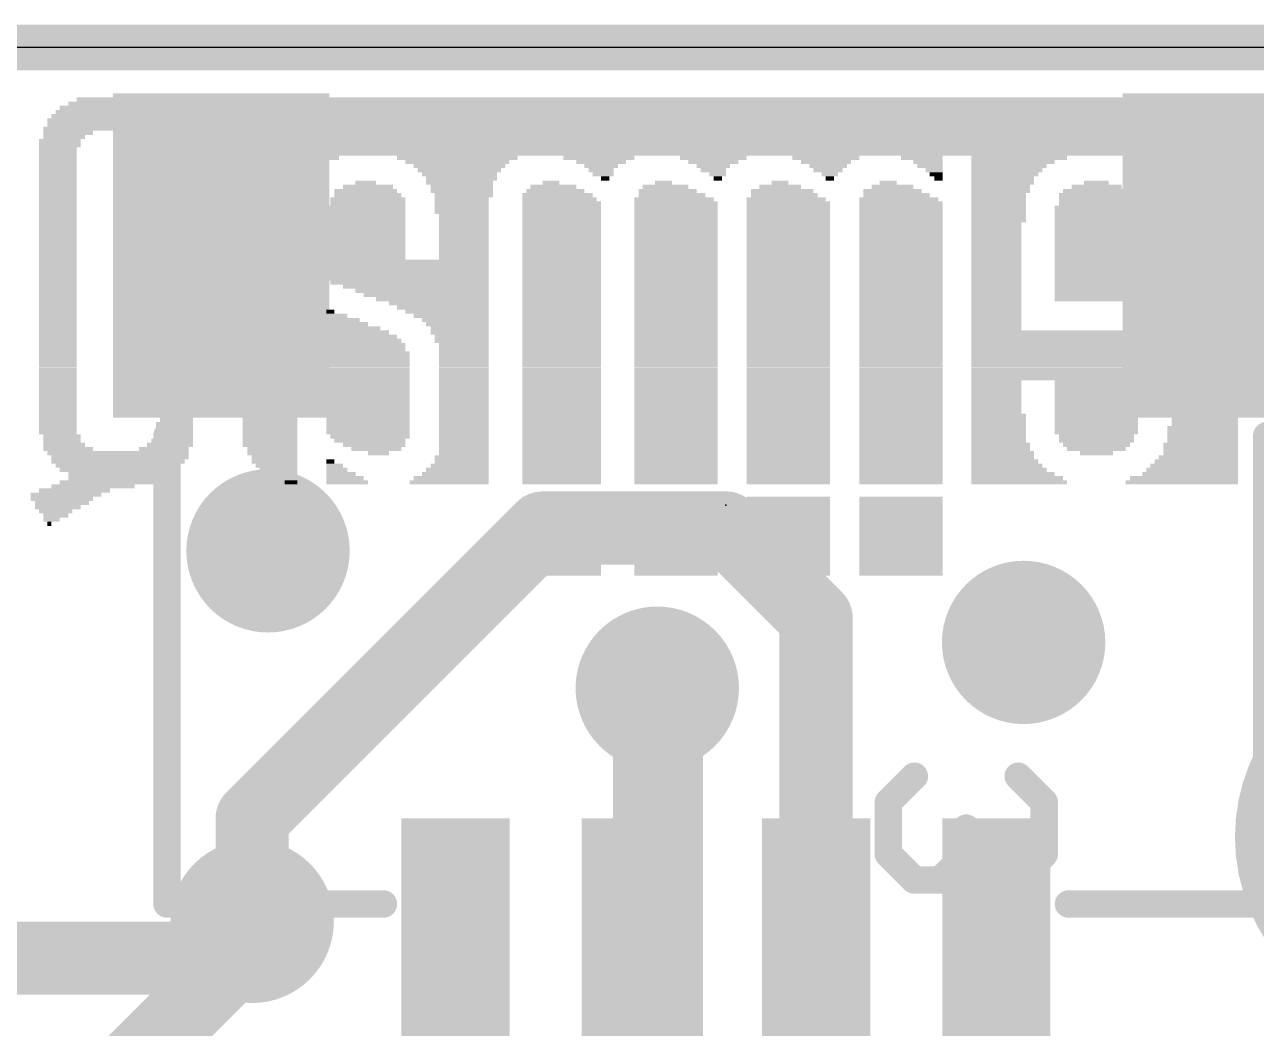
# Model space of a CAD drawing. Extents: x -0.1 to 17.9, y -0.1 to 25.5.
# Drawn here: x 5 to 11.83, y 19.96 to 25.53 of the extents above; entities that cross this region are included whole.
import ezdxf

# ---------------------------------------------------------------- set-up
doc = ezdxf.new("R2010")
doc.units = 0
for name, color, linetype in [('1', 12, 'CONTINUOUS'), ('16', 5, 'CONTINUOUS'), ('18', 110, 'CONTINUOUS'), ('20', 53, 'CONTINUOUS'), ('21', 40, 'CONTINUOUS'), ('22', 6, 'CONTINUOUS'), ('23', 40, 'CONTINUOUS')]:
    doc.layers.add(name, color=color, linetype=linetype)

# ---------------------------------------------------------------- blocks, each defined once
blk = doc.blocks.new('RECT')
blk.add_solid([(-0.5, -0.5), (0.5, -0.5), (-0.5, 0.5), (0.5, 0.5)])
blk = doc.blocks.new('ROUNDV')
at = {"const_width": 0.5}
blk.add_lwpolyline([(0, -0.25, 1), (0, 0.25, 1), (0, -0.25)], format="xyb", dxfattribs=at)

msp = doc.modelspace()

# ---------------------------------------------------------------- linework, layer by layer
at = {"layer": '1'}
for points, const_width in [([(0, 25.4), (17.78, 25.4)], 0.254), ([(7.874, 22.733), (6.262, 21.121)], 0.4064), ([(8.89, 22.733), (7.874, 22.733)], 0.4064), ([(9.39, 22.233), (8.89, 22.733)], 0.4064), ([(9.39, 20.346), (9.39, 22.233)], 0.4064), ([(8.39, 21.725), (8.509, 21.844)], 0.254), ([(8.39, 20.346), (8.39, 21.725)], 0.254), ([(6.262, 20.5495), (6.262, 21.121)], 0.4064), ([(6.262, 20.5495), (6.262, 20.4225)], 0.4064), ([(6.262, 20.4225), (5.5, 19.6605)], 0.4064), ([(7.39, 20.346), (7.39, 18.509)], 0.254)]:
    msp.add_lwpolyline(points, dxfattribs=dict(at, const_width=const_width))
for points, const_width in [([(7.874, 22.8346, 1), (7.874, 22.6314)], 0.2032), ([(7.9458, 22.6612, 1), (7.8022, 22.8048)], 0.2032), ([(8.9618, 22.8048, 1), (8.8182, 22.6612)], 0.2032), ([(8.89, 22.6314, 1), (8.89, 22.8346)], 0.2032), ([(9.4916, 22.233, 1), (9.2884, 22.233)], 0.2032), ([(9.3182, 22.1612, 1), (9.4618, 22.3048)], 0.2032), ([(8.5539, 21.7991, 1), (8.4641, 21.8889)], 0.127), ([(8.4535, 21.725, 1), (8.3265, 21.725)], 0.127), ([(8.3451, 21.7699, 1), (8.4349, 21.6801)], 0.127), ([(6.3636, 21.121, 1), (6.1604, 21.121)], 0.2032), ([(6.1902, 21.1928, 1), (6.3338, 21.0492)], 0.2032), ([(6.3636, 20.5495, 1), (6.1604, 20.5495)], 0.2032), ([(6.1604, 20.5495, 1), (6.3636, 20.5495)], 0.2032), ([(6.3338, 20.3507, 1), (6.1902, 20.4943)], 0.2032), ([(6.1604, 20.4225, 1), (6.3636, 20.4225)], 0.2032), ([(7.4535, 20.346, 1), (7.3265, 20.346)], 0.127), ([(9.2884, 20.346, 1), (9.4916, 20.346)], 0.2032), ([(8.3265, 20.346, 1), (8.4535, 20.346)], 0.127)]:
    msp.add_lwpolyline(points, format="xyb", dxfattribs=dict(at, const_width=const_width))
at = {"layer": '16'}
for points, const_width in [([(0, 25.4), (17.78, 25.4)], 0.254), ([(8.509, 21.844), (8.636, 21.717)], 0.254), ([(8.636, 21.717), (8.636, 17.0625)], 0.254), ([(6.262, 20.5495), (6.0579, 20.3454)], 0.4064), ([(2.0034, 20.3454), (6.0579, 20.3454)], 0.4064)]:
    msp.add_lwpolyline(points, dxfattribs=dict(at, const_width=const_width))
for points, const_width in [([(8.5539, 21.8889, 1), (8.4641, 21.7991)], 0.127), ([(8.6995, 21.717, 1), (8.5725, 21.717)], 0.127), ([(8.5911, 21.6721, 1), (8.6809, 21.7619)], 0.127), ([(6.3338, 20.4777, 1), (6.1902, 20.6213)], 0.2032), ([(5.9861, 20.4172, 1), (6.1297, 20.2736)], 0.2032), ([(6.0579, 20.2438, 1), (6.0579, 20.447)], 0.2032)]:
    msp.add_lwpolyline(points, format="xyb", dxfattribs=dict(at, const_width=const_width))
at = {"layer": '20'}
msp.add_line((15.24, 25.4), (2.54, 25.4), dxfattribs=at)
at = {"layer": '21', "const_width": 0.1524}
for points in [[(10.99, 24.946), (6.79, 24.946)], [(5.79, 20.646), (5.79, 23.246)], [(11.89, 23.246), (11.89, 20.646)], [(6.99, 20.646), (5.79, 20.646)], [(11.89, 20.646), (10.79, 20.646)]]:
    msp.add_lwpolyline(points, dxfattribs=at)
at = {"layer": '21', "const_width": 0.0762}
for points in [[(6.79, 24.9841, 1), (6.79, 24.9079)], [(10.99, 24.9079, 1), (10.99, 24.9841)], [(5.8281, 23.246, 1), (5.7519, 23.246)], [(11.9281, 23.246, 1), (11.8519, 23.246)], [(5.79, 20.6841, 1), (5.79, 20.6079)], [(6.99, 20.6079, 1), (6.99, 20.6841)], [(10.79, 20.6841, 1), (10.79, 20.6079)], [(5.7519, 20.646, 1), (5.8281, 20.646)], [(11.8519, 20.646, 1), (11.9281, 20.646)]]:
    msp.add_lwpolyline(points, format="xyb", dxfattribs=at)
at = {"layer": '22'}
for points, const_width in [([(12.7635, 20.1205, 1), (12.7635, 21.9165, 1), (12.7635, 20.1205)], 0.3048), ([(9.962, 21.3284, 1), (9.9081, 21.3823)], 0.0762), ([(10.5382, 21.3823, 1), (10.4843, 21.3284)], 0.0762), ([(9.764, 21.2382, 1), (9.8179, 21.1843)], 0.0762), ([(9.8291, 21.2113, 1), (9.7529, 21.2113)], 0.0762), ([(10.6934, 21.2113, 1), (10.6172, 21.2113)], 0.0762), ([(10.6284, 21.1843, 1), (10.6822, 21.2382)], 0.0762), ([(10.2612, 21.0672, 1), (10.185, 21.0672)], 0.0762), ([(9.8179, 20.9501, 1), (9.764, 20.8962)], 0.0762), ([(10.2501, 20.9501, 1), (10.1962, 20.8962)], 0.0762), ([(10.2501, 20.8962, 1), (10.1962, 20.9501)], 0.0762), ([(10.6822, 20.8962, 1), (10.6284, 20.9501)], 0.0762), ([(9.7529, 20.9231, 1), (9.8291, 20.9231)], 0.0762), ([(10.185, 20.9231, 1), (10.2612, 20.9231)], 0.0762), ([(10.6172, 20.9231, 1), (10.6934, 20.9231)], 0.0762), ([(9.935, 20.8172, 1), (9.935, 20.741)], 0.0762), ([(9.9081, 20.7521, 1), (9.962, 20.806)], 0.0762), ([(10.0521, 20.806, 1), (10.106, 20.7521)], 0.0762), ([(10.0791, 20.741, 1), (10.0791, 20.8172)], 0.0762), ([(10.3672, 20.8172, 1), (10.3672, 20.741)], 0.0762), ([(10.3402, 20.7521, 1), (10.3941, 20.806)], 0.0762), ([(10.4843, 20.806, 1), (10.5382, 20.7521)], 0.0762), ([(10.5112, 20.741, 1), (10.5112, 20.8172)], 0.0762), ([(10.2612, 20.4198, 1), (10.185, 20.4198)], 0.0762)]:
    msp.add_lwpolyline(points, format="xyb", dxfattribs=dict(at, const_width=const_width))
at = {"layer": '22', "const_width": 0.1524}
for points in [[(9.935, 21.3553), (9.791, 21.2113)], [(10.6553, 21.2113), (10.5112, 21.3553)], [(9.791, 21.2113), (9.791, 20.9231)], [(10.6553, 20.9231), (10.6553, 21.2113)], [(10.2231, 20.9231), (10.2231, 21.0672)], [(9.791, 20.9231), (9.935, 20.7791)], [(10.0791, 20.7791), (10.2231, 20.9231)], [(10.2231, 20.9231), (10.3672, 20.7791)], [(10.5112, 20.7791), (10.6553, 20.9231)], [(9.935, 20.7791), (10.0791, 20.7791)], [(10.3672, 20.7791), (10.5112, 20.7791)], [(10.2231, 20.4198), (10.2231, 19.8436)]]:
    msp.add_lwpolyline(points, dxfattribs=at)
at = {"layer": '23'}
msp.add_point((8.89, 22.86), dxfattribs=at)

# ---------------------------------------------------------------- block references
at = {"layer": '1', "rotation": 270}
for p, xscale, yscale in [((6.09, 24.246), 1.8, 1.2), ((11.69, 24.246), 1.8, 1.2), ((7.39, 20.346), 1.55, 0.6), ((8.39, 20.346), 1.55, 0.6), ((9.39, 20.346), 1.55, 0.6), ((10.39, 20.346), 1.55, 0.6)]:
    msp.add_blockref('RECT', p, dxfattribs=dict(at, xscale=xscale, yscale=yscale))
at = {"layer": '18', "xscale": 0.9064, "yscale": 0.9064}
for p in [(6.35, 22.606), (6.35, 22.606), (10.541, 22.098), (10.541, 22.098), (8.509, 21.844), (8.509, 21.844), (6.262, 20.5495), (6.262, 20.5495)]:
    msp.add_blockref('ROUNDV', p, dxfattribs=at)
at = {"layer": '22', "rotation": 180}
for p, xscale, yscale in [((5.5067, 25.0651), 0.6248, 0.0231), ((5.5194, 25.0882), 0.5537, 0.0231), ((5.508, 25.1113), 0.4394, 0.0231), ((9.0284, 25.0651), 5.4026, 0.0231), ((9.0513, 25.0882), 5.3569, 0.0231), ((9.0856, 25.1113), 5.2883, 0.0231), ((5.5067, 24.996), 0.762, 0.0231), ((5.5067, 25.019), 0.7163, 0.0229), ((5.5067, 25.042), 0.6706, 0.0231), ((8.9941, 24.996), 5.4712, 0.0231), ((9.0056, 25.019), 5.4483, 0.0229), ((9.017, 25.042), 5.4254, 0.0231), ((5.5067, 24.9498), 0.8077, 0.0231), ((5.2413, 24.9267), 0.2769, 0.0231), ((5.5067, 24.9729), 0.762, 0.0231), ((5.7721, 24.9267), 0.2769, 0.0231), ((8.9827, 24.9498), 5.494, 0.0231), ((8.9827, 24.9267), 5.494, 0.0231), ((8.9941, 24.9729), 5.4712, 0.0231), ((5.1956, 24.8804), 0.2311, 0.0231), ((5.1956, 24.8573), 0.2311, 0.0231), ((5.2184, 24.9036), 0.2311, 0.0231), ((5.8064, 24.9036), 0.254, 0.0231), ((5.8179, 24.8804), 0.2311, 0.0231), ((5.8306, 24.8573), 0.2057, 0.0231), ((8.97, 24.9036), 5.5194, 0.0231), ((8.97, 24.8804), 5.5194, 0.0231), ((8.97, 24.8573), 5.5194, 0.0231), ((5.1841, 24.8342), 0.2083, 0.0231), ((5.1841, 24.8111), 0.2083, 0.0231), ((5.8306, 24.8342), 0.2057, 0.0231), ((5.8306, 24.8111), 0.2057, 0.0231), ((8.97, 24.8342), 5.5194, 0.0231), ((8.97, 24.8111), 5.5194, 0.0231), ((5.1841, 24.788), 0.2083, 0.0231), ((5.1841, 24.765), 0.2083, 0.0229), ((5.1841, 24.742), 0.2083, 0.0231), ((5.8306, 24.788), 0.2057, 0.0231), ((5.8306, 24.765), 0.2057, 0.0229), ((5.842, 24.742), 0.1829, 0.0231), ((6.4414, 24.765), 0.4623, 0.0229), ((6.477, 24.788), 0.5334, 0.0231), ((6.43, 24.742), 0.4394, 0.0231), ((7.4003, 24.788), 0.668, 0.0231), ((7.4003, 24.765), 0.5766, 0.0229), ((7.4117, 24.742), 0.508, 0.0231), ((8.1852, 24.788), 0.3937, 0.0231), ((8.1979, 24.765), 0.2769, 0.0229), ((8.1979, 24.742), 0.1854, 0.0231), ((8.8201, 24.788), 0.3683, 0.0231), ((8.8201, 24.765), 0.2769, 0.0229), ((8.8201, 24.742), 0.1854, 0.0231), ((9.4437, 24.788), 0.3708, 0.0231), ((9.445, 24.765), 0.2769, 0.0229), ((9.4564, 24.742), 0.2083, 0.0231), ((9.9759, 24.788), 0.2311, 0.0231), ((10.0101, 24.765), 0.1626, 0.0229), ((10.0216, 24.742), 0.1397, 0.0231), ((10.4597, 24.742), 0.4166, 0.0231), ((10.5169, 24.788), 0.5309, 0.0231), ((10.4826, 24.765), 0.4623, 0.0229), ((11.3259, 24.788), 0.3912, 0.0231), ((11.3487, 24.765), 0.3454, 0.0229), ((11.3716, 24.742), 0.2997, 0.0231), ((5.1841, 24.7189), 0.2083, 0.0231), ((5.1841, 24.6958), 0.2083, 0.0231), ((5.1841, 24.6727), 0.2083, 0.0231), ((5.842, 24.7189), 0.1829, 0.0231), ((5.842, 24.6958), 0.1829, 0.0231), ((5.842, 24.6727), 0.1829, 0.0231), ((6.4072, 24.7189), 0.3937, 0.0231), ((6.3957, 24.6958), 0.3708, 0.0231), ((6.3957, 24.6727), 0.3708, 0.0231), ((7.4117, 24.7189), 0.4623, 0.0231), ((7.4117, 24.6958), 0.4166, 0.0231), ((7.4232, 24.6727), 0.3937, 0.0231), ((8.1979, 24.7189), 0.1397, 0.0231), ((8.2093, 24.6958), 0.1168, 0.0231), ((8.2194, 24.6727), 0.0457, 0.0231), ((8.8201, 24.7189), 0.1397, 0.0231), ((8.8443, 24.6958), 0.0914, 0.0231), ((8.8443, 24.6727), 0.0457, 0.0231), ((9.4564, 24.7189), 0.1626, 0.0231), ((9.4666, 24.6958), 0.0914, 0.0231), ((9.4666, 24.6727), 0.0457, 0.0231), ((10.0444, 24.7189), 0.094, 0.0231), ((10.0559, 24.6958), 0.0711, 0.0231), ((10.0686, 24.6727), 0.0457, 0.0231), ((10.4254, 24.6727), 0.348, 0.0231), ((10.4483, 24.7189), 0.3937, 0.0231), ((10.4369, 24.6958), 0.3708, 0.0231), ((11.383, 24.7189), 0.2769, 0.0231), ((11.3944, 24.6958), 0.254, 0.0231), ((11.4059, 24.6727), 0.2311, 0.0231), ((5.1841, 24.6496), 0.2083, 0.0231), ((5.1841, 24.6264), 0.2083, 0.0231), ((5.1841, 24.6033), 0.2083, 0.0231), ((5.842, 24.6496), 0.1829, 0.0231), ((5.842, 24.6264), 0.1829, 0.0231), ((5.842, 24.6033), 0.1829, 0.0231), ((6.3843, 24.6496), 0.348, 0.0231), ((6.3843, 24.6264), 0.348, 0.0231), ((6.3729, 24.6033), 0.3251, 0.0231), ((6.8923, 24.6033), 0.348, 0.0231), ((6.905, 24.6264), 0.2769, 0.0231), ((6.8923, 24.6496), 0.1143, 0.0231), ((7.4117, 24.6496), 0.3708, 0.0231), ((7.4244, 24.6264), 0.3454, 0.0231), ((7.4244, 24.6033), 0.3454, 0.0231), ((7.9439, 24.6033), 0.3226, 0.0231), ((7.9324, 24.6264), 0.254, 0.0231), ((7.9197, 24.6496), 0.0914, 0.0231), ((8.5662, 24.6033), 0.3226, 0.0231), ((8.5547, 24.6264), 0.254, 0.0231), ((8.5433, 24.6496), 0.094, 0.0231), ((9.2024, 24.6033), 0.3454, 0.0231), ((9.191, 24.6264), 0.2311, 0.0231), ((9.1897, 24.6496), 0.0914, 0.0231), ((9.8133, 24.6033), 0.3226, 0.0231), ((9.8133, 24.6264), 0.2311, 0.0231), ((9.7904, 24.6496), 0.094, 0.0231), ((10.4254, 24.6496), 0.348, 0.0231), ((10.414, 24.6264), 0.3251, 0.0231), ((10.414, 24.6033), 0.3251, 0.0231), ((10.9449, 24.6033), 0.3708, 0.0231), ((10.9461, 24.6264), 0.2769, 0.0231), ((10.9449, 24.6496), 0.1372, 0.0231), ((11.4059, 24.6496), 0.2311, 0.0231), ((11.5227, 24.6264), 0.414, 0.0231), ((11.5227, 24.6033), 0.414, 0.0231), ((5.1841, 24.5802), 0.2083, 0.0231), ((5.1841, 24.5571), 0.2083, 0.0231), ((5.1841, 24.534), 0.2083, 0.0231), ((5.842, 24.5802), 0.1829, 0.0231), ((5.842, 24.5571), 0.1829, 0.0231), ((5.842, 24.534), 0.1829, 0.0231), ((6.3614, 24.534), 0.3023, 0.0231), ((6.3729, 24.5802), 0.3251, 0.0231), ((6.3729, 24.5571), 0.3251, 0.0231), ((6.9037, 24.5571), 0.4166, 0.0231), ((6.9037, 24.534), 0.4166, 0.0231), ((6.9037, 24.5802), 0.3708, 0.0231), ((7.4359, 24.5802), 0.3226, 0.0231), ((7.4244, 24.5571), 0.2997, 0.0231), ((7.4244, 24.534), 0.2997, 0.0231), ((7.9553, 24.5802), 0.3912, 0.0231), ((7.9667, 24.5571), 0.414, 0.0231), ((7.9781, 24.534), 0.4369, 0.0231), ((8.6131, 24.534), 0.4623, 0.0231), ((8.6017, 24.5571), 0.4394, 0.0231), ((8.5903, 24.5802), 0.3708, 0.0231), ((9.224, 24.5571), 0.4394, 0.0231), ((9.2354, 24.534), 0.4623, 0.0231), ((9.2139, 24.5802), 0.3683, 0.0231), ((9.8489, 24.5571), 0.4394, 0.0231), ((9.8603, 24.534), 0.4623, 0.0231), ((9.8361, 24.5802), 0.3683, 0.0231), ((10.4026, 24.5802), 0.3023, 0.0231), ((10.4026, 24.5571), 0.3023, 0.0231), ((10.4026, 24.534), 0.3023, 0.0231), ((10.9449, 24.5802), 0.4166, 0.0231), ((10.9449, 24.5571), 0.4166, 0.0231), ((10.9563, 24.534), 0.4394, 0.0231), ((11.5341, 24.5802), 0.3912, 0.0231), ((11.5341, 24.5571), 0.3912, 0.0231), ((11.5341, 24.534), 0.3912, 0.0231), ((5.1841, 24.511), 0.2083, 0.0229), ((5.1841, 24.488), 0.2083, 0.0231), ((5.1841, 24.4649), 0.2083, 0.0231), ((5.842, 24.511), 0.1829, 0.0229), ((5.842, 24.488), 0.1829, 0.0231), ((5.842, 24.4649), 0.1829, 0.0231), ((6.3614, 24.511), 0.3023, 0.0229), ((6.3614, 24.488), 0.3023, 0.0231), ((6.3614, 24.4649), 0.3023, 0.0231), ((6.8923, 24.511), 0.4394, 0.0229), ((6.8923, 24.488), 0.4394, 0.0231), ((6.8923, 24.4649), 0.4394, 0.0231), ((7.4244, 24.511), 0.2997, 0.0229), ((7.4244, 24.488), 0.2997, 0.0231), ((7.4359, 24.4649), 0.2769, 0.0231), ((7.9781, 24.511), 0.4369, 0.0229), ((7.9781, 24.488), 0.4369, 0.0231), ((7.9781, 24.4649), 0.4369, 0.0231), ((8.6131, 24.511), 0.4623, 0.0229), ((8.6131, 24.488), 0.4623, 0.0231), ((8.6131, 24.4649), 0.4623, 0.0231), ((9.2354, 24.511), 0.4623, 0.0229), ((9.2354, 24.488), 0.4623, 0.0231), ((9.2354, 24.4649), 0.4623, 0.0231), ((9.8603, 24.511), 0.4623, 0.0229), ((9.8603, 24.488), 0.4623, 0.0231), ((9.8603, 24.4649), 0.4623, 0.0231), ((10.4026, 24.511), 0.3023, 0.0229), ((10.4026, 24.488), 0.3023, 0.0231), ((10.4026, 24.4649), 0.3023, 0.0231), ((10.9449, 24.511), 0.4623, 0.0229), ((10.9449, 24.488), 0.4623, 0.0231), ((10.9449, 24.4649), 0.4623, 0.0231), ((11.5341, 24.511), 0.3912, 0.0229), ((11.5456, 24.488), 0.3683, 0.0231), ((11.5456, 24.4649), 0.3683, 0.0231), ((5.1841, 24.4418), 0.2083, 0.0231), ((5.1841, 24.4187), 0.2083, 0.0231), ((5.1841, 24.3956), 0.2083, 0.0231), ((5.842, 24.4418), 0.1829, 0.0231), ((5.842, 24.4187), 0.1829, 0.0231), ((5.842, 24.3956), 0.1829, 0.0231), ((6.3614, 24.4418), 0.3023, 0.0231), ((6.3614, 24.4187), 0.3023, 0.0231), ((6.3614, 24.3956), 0.3023, 0.0231), ((6.8923, 24.4418), 0.4394, 0.0231), ((6.8923, 24.4187), 0.4394, 0.0231), ((6.8923, 24.3956), 0.4394, 0.0231), ((7.4359, 24.4418), 0.2769, 0.0231), ((7.4359, 24.4187), 0.2769, 0.0231), ((7.4359, 24.3956), 0.2769, 0.0231), ((7.9781, 24.4418), 0.4369, 0.0231), ((7.9781, 24.4187), 0.4369, 0.0231), ((7.9781, 24.3956), 0.4369, 0.0231), ((8.6131, 24.4418), 0.4623, 0.0231), ((8.6131, 24.4187), 0.4623, 0.0231), ((8.6131, 24.3956), 0.4623, 0.0231), ((9.2354, 24.4418), 0.4623, 0.0231), ((9.2354, 24.4187), 0.4623, 0.0231), ((9.2354, 24.3956), 0.4623, 0.0231), ((9.8603, 24.4418), 0.4623, 0.0231), ((9.8603, 24.4187), 0.4623, 0.0231), ((9.8603, 24.3956), 0.4623, 0.0231), ((10.4026, 24.4418), 0.3023, 0.0231), ((10.3899, 24.4187), 0.2769, 0.0231), ((10.3899, 24.3956), 0.2769, 0.0231), ((10.9449, 24.4418), 0.4623, 0.0231), ((10.9449, 24.4187), 0.4623, 0.0231), ((10.9449, 24.3956), 0.4623, 0.0231), ((11.5456, 24.4418), 0.3683, 0.0231), ((11.5456, 24.4187), 0.3683, 0.0231), ((11.5456, 24.3956), 0.3683, 0.0231), ((5.1841, 24.3724), 0.2083, 0.0231), ((5.1841, 24.3493), 0.2083, 0.0231), ((5.1841, 24.3262), 0.2083, 0.0231), ((5.842, 24.3724), 0.1829, 0.0231), ((5.842, 24.3493), 0.1829, 0.0231), ((5.842, 24.3262), 0.1829, 0.0231), ((6.3614, 24.3724), 0.3023, 0.0231), ((6.3614, 24.3493), 0.3023, 0.0231), ((6.3614, 24.3262), 0.3023, 0.0231), ((6.8923, 24.3724), 0.4394, 0.0231), ((6.8923, 24.3493), 0.4394, 0.0231), ((6.8923, 24.3262), 0.4394, 0.0231), ((7.4359, 24.3724), 0.2769, 0.0231), ((7.4359, 24.3493), 0.2769, 0.0231), ((7.4359, 24.3262), 0.2769, 0.0231), ((7.9781, 24.3724), 0.4369, 0.0231), ((7.9781, 24.3493), 0.4369, 0.0231), ((7.9781, 24.3262), 0.4369, 0.0231), ((8.6131, 24.3724), 0.4623, 0.0231), ((8.6131, 24.3493), 0.4623, 0.0231), ((8.6131, 24.3262), 0.4623, 0.0231), ((9.2354, 24.3724), 0.4623, 0.0231), ((9.2354, 24.3493), 0.4623, 0.0231), ((9.2354, 24.3262), 0.4623, 0.0231), ((9.8603, 24.3724), 0.4623, 0.0231), ((9.8603, 24.3493), 0.4623, 0.0231), ((9.8603, 24.3262), 0.4623, 0.0231), ((10.3899, 24.3724), 0.2769, 0.0231), ((10.3899, 24.3493), 0.2769, 0.0231), ((10.3899, 24.3262), 0.2769, 0.0231), ((10.9449, 24.3724), 0.4623, 0.0231), ((10.9449, 24.3493), 0.4623, 0.0231), ((10.9449, 24.3262), 0.4623, 0.0231), ((11.5456, 24.3724), 0.3683, 0.0231), ((11.5456, 24.3493), 0.3683, 0.0231), ((11.5456, 24.3262), 0.3683, 0.0231), ((5.1841, 24.3031), 0.2083, 0.0231), ((5.1841, 24.28), 0.2083, 0.0231), ((5.1841, 24.257), 0.2083, 0.0229), ((5.842, 24.3031), 0.1829, 0.0231), ((5.842, 24.28), 0.1829, 0.0231), ((5.842, 24.257), 0.1829, 0.0229), ((6.3614, 24.3031), 0.3023, 0.0231), ((6.3614, 24.28), 0.3023, 0.0231), ((6.3614, 24.257), 0.3023, 0.0229), ((6.8923, 24.3031), 0.4394, 0.0231), ((6.8923, 24.28), 0.4394, 0.0231), ((6.8923, 24.257), 0.4394, 0.0229), ((7.4359, 24.3031), 0.2769, 0.0231), ((7.4359, 24.28), 0.2769, 0.0231), ((7.4359, 24.257), 0.2769, 0.0229), ((7.9781, 24.3031), 0.4369, 0.0231), ((7.9781, 24.28), 0.4369, 0.0231), ((7.9781, 24.257), 0.4369, 0.0229), ((8.6131, 24.3031), 0.4623, 0.0231), ((8.6131, 24.28), 0.4623, 0.0231), ((8.6131, 24.257), 0.4623, 0.0229), ((9.2354, 24.3031), 0.4623, 0.0231), ((9.2354, 24.28), 0.4623, 0.0231), ((9.2354, 24.257), 0.4623, 0.0229), ((9.8603, 24.3031), 0.4623, 0.0231), ((9.8603, 24.28), 0.4623, 0.0231), ((9.8603, 24.257), 0.4623, 0.0229), ((10.3899, 24.3031), 0.2769, 0.0231), ((10.3899, 24.28), 0.2769, 0.0231), ((10.3899, 24.257), 0.2769, 0.0229), ((10.9449, 24.3031), 0.4623, 0.0231), ((10.9449, 24.28), 0.4623, 0.0231), ((10.9449, 24.257), 0.4623, 0.0229), ((11.5456, 24.3031), 0.3683, 0.0231), ((11.5456, 24.28), 0.3683, 0.0231), ((11.5456, 24.257), 0.3683, 0.0229), ((5.1841, 24.234), 0.2083, 0.0231), ((5.1841, 24.2109), 0.2083, 0.0231), ((5.1841, 24.1878), 0.2083, 0.0231), ((5.842, 24.234), 0.1829, 0.0231), ((5.842, 24.2109), 0.1829, 0.0231), ((5.842, 24.1878), 0.1829, 0.0231), ((6.3614, 24.234), 0.3023, 0.0231), ((6.3614, 24.2109), 0.3023, 0.0231), ((6.3614, 24.1878), 0.3023, 0.0231), ((6.8923, 24.234), 0.4394, 0.0231), ((7.1234, 24.2109), 0.9017, 0.0231), ((7.1234, 24.1878), 0.9017, 0.0231), ((7.4359, 24.234), 0.2769, 0.0231), ((7.9781, 24.234), 0.4369, 0.0231), ((7.9781, 24.2109), 0.4369, 0.0231), ((7.9781, 24.1878), 0.4369, 0.0231), ((8.6131, 24.234), 0.4623, 0.0231), ((8.6131, 24.2109), 0.4623, 0.0231), ((8.6131, 24.1878), 0.4623, 0.0231), ((9.2354, 24.234), 0.4623, 0.0231), ((9.2354, 24.2109), 0.4623, 0.0231), ((9.2354, 24.1878), 0.4623, 0.0231), ((9.8603, 24.234), 0.4623, 0.0231), ((9.8603, 24.2109), 0.4623, 0.0231), ((9.8603, 24.1878), 0.4623, 0.0231), ((10.3899, 24.234), 0.2769, 0.0231), ((10.3899, 24.2109), 0.2769, 0.0231), ((10.3899, 24.1878), 0.2769, 0.0231), ((10.9449, 24.234), 0.4623, 0.0231), ((10.9449, 24.2109), 0.4623, 0.0231), ((10.9449, 24.1878), 0.4623, 0.0231), ((11.5456, 24.234), 0.3683, 0.0231), ((11.5456, 24.2109), 0.3683, 0.0231), ((11.5456, 24.1878), 0.3683, 0.0231), ((5.1841, 24.1647), 0.2083, 0.0231), ((5.1841, 24.1416), 0.2083, 0.0231), ((5.1841, 24.1184), 0.2083, 0.0231), ((5.842, 24.1647), 0.1829, 0.0231), ((5.842, 24.1416), 0.1829, 0.0231), ((5.842, 24.1184), 0.1829, 0.0231), ((6.3614, 24.1647), 0.3023, 0.0231), ((6.3614, 24.1416), 0.3023, 0.0231), ((6.3614, 24.1184), 0.3023, 0.0231), ((7.1234, 24.1647), 0.9017, 0.0231), ((7.1234, 24.1416), 0.9017, 0.0231), ((7.1234, 24.1184), 0.9017, 0.0231), ((7.9781, 24.1647), 0.4369, 0.0231), ((7.9781, 24.1416), 0.4369, 0.0231), ((7.9781, 24.1184), 0.4369, 0.0231), ((8.6131, 24.1647), 0.4623, 0.0231), ((8.6131, 24.1416), 0.4623, 0.0231), ((8.6131, 24.1184), 0.4623, 0.0231), ((9.2354, 24.1647), 0.4623, 0.0231), ((9.2354, 24.1416), 0.4623, 0.0231), ((9.2354, 24.1184), 0.4623, 0.0231), ((9.8603, 24.1647), 0.4623, 0.0231), ((9.8603, 24.1416), 0.4623, 0.0231), ((9.8603, 24.1184), 0.4623, 0.0231), ((10.3899, 24.1647), 0.2769, 0.0231), ((10.3899, 24.1416), 0.2769, 0.0231), ((10.3899, 24.1184), 0.2769, 0.0231), ((10.9449, 24.1647), 0.4623, 0.0231), ((10.9449, 24.1416), 0.4623, 0.0231), ((10.9449, 24.1184), 0.4623, 0.0231), ((11.5456, 24.1647), 0.3683, 0.0231), ((11.5456, 24.1416), 0.3683, 0.0231), ((11.5456, 24.1184), 0.3683, 0.0231), ((5.1841, 24.0953), 0.2083, 0.0231), ((5.1841, 24.0722), 0.2083, 0.0231), ((5.1841, 24.0491), 0.2083, 0.0231), ((5.842, 24.0953), 0.1829, 0.0231), ((5.842, 24.0722), 0.1829, 0.0231), ((5.842, 24.0491), 0.1829, 0.0231), ((6.3614, 24.0953), 0.3023, 0.0231), ((6.3614, 24.0722), 0.3023, 0.0231), ((6.3614, 24.0491), 0.3023, 0.0231), ((7.1349, 24.0953), 0.8788, 0.0231), ((7.1704, 24.0722), 0.8077, 0.0231), ((7.2047, 24.0491), 0.7391, 0.0231), ((7.9781, 24.0953), 0.4369, 0.0231), ((7.9781, 24.0722), 0.4369, 0.0231), ((7.9781, 24.0491), 0.4369, 0.0231), ((8.6131, 24.0953), 0.4623, 0.0231), ((8.6131, 24.0722), 0.4623, 0.0231), ((8.6131, 24.0491), 0.4623, 0.0231), ((9.2354, 24.0953), 0.4623, 0.0231), ((9.2354, 24.0722), 0.4623, 0.0231), ((9.2354, 24.0491), 0.4623, 0.0231), ((9.8603, 24.0953), 0.4623, 0.0231), ((9.8603, 24.0722), 0.4623, 0.0231), ((9.8603, 24.0491), 0.4623, 0.0231), ((10.3899, 24.0953), 0.2769, 0.0231), ((10.3899, 24.0722), 0.2769, 0.0231), ((10.3899, 24.0491), 0.2769, 0.0231), ((10.9449, 24.0953), 0.4623, 0.0231), ((10.9449, 24.0722), 0.4623, 0.0231), ((10.9449, 24.0491), 0.4623, 0.0231), ((11.5456, 24.0953), 0.3683, 0.0231), ((11.5456, 24.0722), 0.3683, 0.0231), ((11.5456, 24.0491), 0.3683, 0.0231), ((5.1841, 24.026), 0.2083, 0.0231), ((5.1841, 24.003), 0.2083, 0.0229), ((5.1841, 23.98), 0.2083, 0.0231), ((5.842, 24.026), 0.1829, 0.0231), ((5.842, 24.003), 0.1829, 0.0229), ((5.842, 23.98), 0.1829, 0.0231), ((6.3614, 24.026), 0.3023, 0.0231), ((6.3614, 24.003), 0.3023, 0.0229), ((6.3614, 23.98), 0.3023, 0.0231), ((7.2276, 24.026), 0.6934, 0.0231), ((7.2619, 24.003), 0.6248, 0.0229), ((7.2974, 23.98), 0.5537, 0.0231), ((7.9781, 24.026), 0.4369, 0.0231), ((7.9781, 24.003), 0.4369, 0.0229), ((7.9781, 23.98), 0.4369, 0.0231), ((8.6131, 24.026), 0.4623, 0.0231), ((8.6131, 24.003), 0.4623, 0.0229), ((8.6131, 23.98), 0.4623, 0.0231), ((9.2354, 24.026), 0.4623, 0.0231), ((9.2354, 24.003), 0.4623, 0.0229), ((9.2354, 23.98), 0.4623, 0.0231), ((9.8603, 24.026), 0.4623, 0.0231), ((9.8603, 24.003), 0.4623, 0.0229), ((9.8603, 23.98), 0.4623, 0.0231), ((10.3899, 24.026), 0.2769, 0.0231), ((10.3899, 24.003), 0.2769, 0.0229), ((10.3899, 23.98), 0.2769, 0.0231), ((10.9449, 24.026), 0.4623, 0.0231), ((10.9449, 24.003), 0.4623, 0.0229), ((11.5456, 24.026), 0.3683, 0.0231), ((11.5456, 24.003), 0.3683, 0.0229), ((11.5456, 23.98), 0.3683, 0.0231), ((5.1841, 23.9569), 0.2083, 0.0231), ((5.1841, 23.9338), 0.2083, 0.0231), ((5.1841, 23.9107), 0.2083, 0.0231), ((5.842, 23.9569), 0.1829, 0.0231), ((5.842, 23.9338), 0.1829, 0.0231), ((5.842, 23.9107), 0.1829, 0.0231), ((6.3614, 23.9569), 0.3023, 0.0231), ((6.3614, 23.9338), 0.3023, 0.0231), ((6.3614, 23.9107), 0.3023, 0.0231), ((6.6954, 23.9338), 0.0457, 0.0231), ((6.731, 23.9107), 0.1168, 0.0231), ((7.3203, 23.9569), 0.508, 0.0231), ((7.3431, 23.9338), 0.4623, 0.0231), ((7.366, 23.9107), 0.4166, 0.0231), ((7.9781, 23.9569), 0.4369, 0.0231), ((7.9781, 23.9338), 0.4369, 0.0231), ((7.9781, 23.9107), 0.4369, 0.0231), ((8.6131, 23.9569), 0.4623, 0.0231), ((8.6131, 23.9338), 0.4623, 0.0231), ((8.6131, 23.9107), 0.4623, 0.0231), ((9.2354, 23.9569), 0.4623, 0.0231), ((9.2354, 23.9338), 0.4623, 0.0231), ((9.2354, 23.9107), 0.4623, 0.0231), ((9.8603, 23.9569), 0.4623, 0.0231), ((9.8603, 23.9338), 0.4623, 0.0231), ((9.8603, 23.9107), 0.4623, 0.0231), ((10.3899, 23.9569), 0.2769, 0.0231), ((10.3899, 23.9338), 0.2769, 0.0231), ((10.3899, 23.9107), 0.2769, 0.0231), ((11.5456, 23.9569), 0.3683, 0.0231), ((11.5456, 23.9338), 0.3683, 0.0231), ((11.5456, 23.9107), 0.3683, 0.0231), ((5.1841, 23.8876), 0.2083, 0.0231), ((5.1841, 23.8644), 0.2083, 0.0231), ((5.1841, 23.8413), 0.2083, 0.0231), ((5.842, 23.8876), 0.1829, 0.0231), ((5.842, 23.8644), 0.1829, 0.0231), ((5.842, 23.8413), 0.1829, 0.0231), ((6.3614, 23.8876), 0.3023, 0.0231), ((6.3614, 23.8644), 0.3023, 0.0231), ((6.3614, 23.8413), 0.3023, 0.0231), ((6.7653, 23.8876), 0.1854, 0.0231), ((6.7881, 23.8644), 0.2311, 0.0231), ((6.8224, 23.8413), 0.2997, 0.0231), ((7.3889, 23.8876), 0.3708, 0.0231), ((7.4003, 23.8644), 0.348, 0.0231), ((7.413, 23.8413), 0.3226, 0.0231), ((7.9781, 23.8876), 0.4369, 0.0231), ((7.9781, 23.8644), 0.4369, 0.0231), ((7.9781, 23.8413), 0.4369, 0.0231), ((8.6131, 23.8876), 0.4623, 0.0231), ((8.6131, 23.8644), 0.4623, 0.0231), ((8.6131, 23.8413), 0.4623, 0.0231), ((9.2354, 23.8876), 0.4623, 0.0231), ((9.2354, 23.8644), 0.4623, 0.0231), ((9.2354, 23.8413), 0.4623, 0.0231), ((9.8603, 23.8876), 0.4623, 0.0231), ((9.8603, 23.8644), 0.4623, 0.0231), ((9.8603, 23.8413), 0.4623, 0.0231), ((10.3899, 23.8876), 0.2769, 0.0231), ((10.3899, 23.8644), 0.2769, 0.0231), ((10.3899, 23.8413), 0.2769, 0.0231), ((11.5456, 23.8876), 0.3683, 0.0231), ((11.5456, 23.8644), 0.3683, 0.0231), ((11.5456, 23.8413), 0.3683, 0.0231), ((5.1841, 23.8182), 0.2083, 0.0231), ((5.1841, 23.7951), 0.2083, 0.0231), ((5.1841, 23.772), 0.2083, 0.0231), ((5.842, 23.8182), 0.1829, 0.0231), ((5.842, 23.7951), 0.1829, 0.0231), ((5.842, 23.772), 0.1829, 0.0231), ((6.3614, 23.8182), 0.3023, 0.0231), ((6.3614, 23.7951), 0.3023, 0.0231), ((6.3614, 23.772), 0.3023, 0.0231), ((6.8694, 23.7951), 0.3937, 0.0231), ((6.8466, 23.8182), 0.348, 0.0231), ((6.8809, 23.772), 0.4166, 0.0231), ((7.413, 23.8182), 0.3226, 0.0231), ((7.4244, 23.7951), 0.2997, 0.0231), ((7.4244, 23.772), 0.2997, 0.0231), ((7.9781, 23.8182), 0.4369, 0.0231), ((7.9781, 23.7951), 0.4369, 0.0231), ((7.9781, 23.772), 0.4369, 0.0231), ((8.6131, 23.8182), 0.4623, 0.0231), ((8.6131, 23.7951), 0.4623, 0.0231), ((8.6131, 23.772), 0.4623, 0.0231), ((9.2354, 23.8182), 0.4623, 0.0231), ((9.2354, 23.7951), 0.4623, 0.0231), ((9.2354, 23.772), 0.4623, 0.0231), ((9.8603, 23.8182), 0.4623, 0.0231), ((9.8603, 23.7951), 0.4623, 0.0231), ((9.8603, 23.772), 0.4623, 0.0231), ((10.7137, 23.8182), 0.9246, 0.0231), ((10.7137, 23.7951), 0.9246, 0.0231), ((10.7137, 23.772), 0.9246, 0.0231), ((11.5456, 23.8182), 0.3683, 0.0231), ((11.5456, 23.7951), 0.3683, 0.0231), ((11.5456, 23.772), 0.3683, 0.0231), ((5.1841, 23.749), 0.2083, 0.0229), ((5.1841, 23.726), 0.2083, 0.0231), ((5.1841, 23.7029), 0.2083, 0.0231), ((5.842, 23.749), 0.1829, 0.0229), ((5.842, 23.726), 0.1829, 0.0231), ((5.842, 23.7029), 0.1829, 0.0231), ((6.3614, 23.749), 0.3023, 0.0229), ((6.3614, 23.726), 0.3023, 0.0231), ((6.3614, 23.7029), 0.3023, 0.0231), ((6.9037, 23.7029), 0.4623, 0.0231), ((6.8923, 23.749), 0.4394, 0.0229), ((6.8923, 23.726), 0.4394, 0.0231), ((7.4359, 23.749), 0.2769, 0.0229), ((7.4359, 23.726), 0.2769, 0.0231), ((7.4359, 23.7029), 0.2769, 0.0231), ((7.9781, 23.749), 0.4369, 0.0229), ((7.9781, 23.726), 0.4369, 0.0231), ((7.9781, 23.7029), 0.4369, 0.0231), ((8.6131, 23.749), 0.4623, 0.0229), ((8.6131, 23.726), 0.4623, 0.0231), ((8.6131, 23.7029), 0.4623, 0.0231), ((9.2354, 23.749), 0.4623, 0.0229), ((9.2354, 23.726), 0.4623, 0.0231), ((9.2354, 23.7029), 0.4623, 0.0231), ((9.8603, 23.749), 0.4623, 0.0229), ((9.8603, 23.726), 0.4623, 0.0231), ((9.8603, 23.7029), 0.4623, 0.0231), ((10.7137, 23.749), 0.9246, 0.0229), ((10.7137, 23.726), 0.9246, 0.0231), ((10.7137, 23.7029), 0.9246, 0.0231), ((11.5456, 23.749), 0.3683, 0.0229), ((11.5456, 23.726), 0.3683, 0.0231), ((11.5456, 23.7029), 0.3683, 0.0231), ((5.1841, 23.6798), 0.2083, 0.0231), ((5.1841, 23.6567), 0.2083, 0.0231), ((5.1841, 23.6336), 0.2083, 0.0231), ((5.842, 23.6798), 0.1829, 0.0231), ((5.842, 23.6567), 0.1829, 0.0231), ((5.842, 23.6336), 0.1829, 0.0231), ((6.3614, 23.6798), 0.3023, 0.0231), ((6.3614, 23.6567), 0.3023, 0.0231), ((6.3614, 23.6336), 0.3023, 0.0231), ((6.9037, 23.6798), 0.4623, 0.0231), ((6.9037, 23.6567), 0.4623, 0.0231), ((6.9037, 23.6336), 0.4623, 0.0231), ((7.4359, 23.6798), 0.2769, 0.0231), ((7.4359, 23.6567), 0.2769, 0.0231), ((7.4359, 23.6336), 0.2769, 0.0231), ((7.9781, 23.6798), 0.4369, 0.0231), ((7.9781, 23.6567), 0.4369, 0.0231), ((7.9781, 23.6336), 0.4369, 0.0231), ((8.6131, 23.6798), 0.4623, 0.0231), ((8.6131, 23.6567), 0.4623, 0.0231), ((8.6131, 23.6336), 0.4623, 0.0231), ((9.2354, 23.6798), 0.4623, 0.0231), ((9.2354, 23.6567), 0.4623, 0.0231), ((9.2354, 23.6336), 0.4623, 0.0231), ((9.8603, 23.6798), 0.4623, 0.0231), ((9.8603, 23.6567), 0.4623, 0.0231), ((9.8603, 23.6336), 0.4623, 0.0231), ((10.7137, 23.6798), 0.9246, 0.0231), ((10.7137, 23.6567), 0.9246, 0.0231), ((10.7137, 23.6336), 0.9246, 0.0231), ((11.5456, 23.6798), 0.3683, 0.0231), ((11.5456, 23.6567), 0.3683, 0.0231), ((11.5456, 23.6336), 0.3683, 0.0231), ((5.1841, 23.6104), 0.2083, 0.0231), ((5.1841, 23.5873), 0.2083, 0.0231), ((5.1841, 23.5642), 0.2083, 0.0231), ((5.842, 23.6104), 0.1829, 0.0231), ((5.842, 23.5873), 0.1829, 0.0231), ((5.842, 23.5642), 0.1829, 0.0231), ((6.3614, 23.6104), 0.3023, 0.0231), ((6.3614, 23.5873), 0.3023, 0.0231), ((6.3614, 23.5642), 0.3023, 0.0231), ((6.9037, 23.6104), 0.4623, 0.0231), ((6.9037, 23.5873), 0.4623, 0.0231), ((6.9037, 23.5642), 0.4623, 0.0231), ((7.4359, 23.6104), 0.2769, 0.0231), ((7.4359, 23.5873), 0.2769, 0.0231), ((7.4359, 23.5642), 0.2769, 0.0231), ((7.9781, 23.6104), 0.4369, 0.0231), ((7.9781, 23.5873), 0.4369, 0.0231), ((7.9781, 23.5642), 0.4369, 0.0231), ((8.6131, 23.6104), 0.4623, 0.0231), ((8.6131, 23.5873), 0.4623, 0.0231), ((8.6131, 23.5642), 0.4623, 0.0231), ((9.2354, 23.6104), 0.4623, 0.0231), ((9.2354, 23.5873), 0.4623, 0.0231), ((9.2354, 23.5642), 0.4623, 0.0231), ((9.8603, 23.6104), 0.4623, 0.0231), ((9.8603, 23.5873), 0.4623, 0.0231), ((9.8603, 23.5642), 0.4623, 0.0231), ((10.7137, 23.6104), 0.9246, 0.0231), ((10.7137, 23.5873), 0.9246, 0.0231), ((10.7137, 23.5642), 0.9246, 0.0231), ((11.5456, 23.6104), 0.3683, 0.0231), ((11.5456, 23.5873), 0.3683, 0.0231), ((11.5456, 23.5642), 0.3683, 0.0231), ((5.1841, 23.5411), 0.2083, 0.0231), ((5.1841, 23.518), 0.2083, 0.0231), ((5.1841, 23.495), 0.2083, 0.0229), ((5.842, 23.5411), 0.1829, 0.0231), ((5.842, 23.518), 0.1829, 0.0231), ((5.842, 23.495), 0.1829, 0.0229), ((6.3614, 23.5411), 0.3023, 0.0231), ((6.3614, 23.518), 0.3023, 0.0231), ((6.3614, 23.495), 0.3023, 0.0229), ((6.9037, 23.5411), 0.4623, 0.0231), ((6.9037, 23.518), 0.4623, 0.0231), ((6.9037, 23.495), 0.4623, 0.0229), ((7.4359, 23.5411), 0.2769, 0.0231), ((7.4359, 23.518), 0.2769, 0.0231), ((7.4359, 23.495), 0.2769, 0.0229), ((7.9781, 23.5411), 0.4369, 0.0231), ((7.9781, 23.518), 0.4369, 0.0231), ((7.9781, 23.495), 0.4369, 0.0229), ((8.6131, 23.5411), 0.4623, 0.0231), ((8.6131, 23.518), 0.4623, 0.0231), ((8.6131, 23.495), 0.4623, 0.0229), ((9.2354, 23.5411), 0.4623, 0.0231), ((9.2354, 23.518), 0.4623, 0.0231), ((9.2354, 23.495), 0.4623, 0.0229), ((9.8603, 23.5411), 0.4623, 0.0231), ((9.8603, 23.518), 0.4623, 0.0231), ((9.8603, 23.495), 0.4623, 0.0229), ((10.3899, 23.5411), 0.2769, 0.0231), ((10.3899, 23.518), 0.2769, 0.0231), ((10.3899, 23.495), 0.2769, 0.0229), ((10.9449, 23.5411), 0.4623, 0.0231), ((10.9449, 23.518), 0.4623, 0.0231), ((10.9449, 23.495), 0.4623, 0.0229), ((11.5456, 23.5411), 0.3683, 0.0231), ((11.5456, 23.518), 0.3683, 0.0231), ((11.5456, 23.495), 0.3683, 0.0229), ((5.1841, 23.472), 0.2083, 0.0231), ((5.1841, 23.4489), 0.2083, 0.0231), ((5.1841, 23.4258), 0.2083, 0.0231), ((5.842, 23.472), 0.1829, 0.0231), ((5.842, 23.4489), 0.1829, 0.0231), ((5.842, 23.4258), 0.1829, 0.0231), ((6.3614, 23.472), 0.3023, 0.0231), ((6.3614, 23.4489), 0.3023, 0.0231), ((6.3614, 23.4258), 0.3023, 0.0231), ((6.9037, 23.472), 0.4623, 0.0231), ((6.9037, 23.4489), 0.4623, 0.0231), ((6.9037, 23.4258), 0.4623, 0.0231), ((7.4359, 23.472), 0.2769, 0.0231), ((7.4359, 23.4489), 0.2769, 0.0231), ((7.4359, 23.4258), 0.2769, 0.0231), ((7.9781, 23.472), 0.4369, 0.0231), ((7.9781, 23.4489), 0.4369, 0.0231), ((7.9781, 23.4258), 0.4369, 0.0231), ((8.6131, 23.472), 0.4623, 0.0231), ((8.6131, 23.4489), 0.4623, 0.0231), ((8.6131, 23.4258), 0.4623, 0.0231), ((9.2354, 23.472), 0.4623, 0.0231), ((9.2354, 23.4489), 0.4623, 0.0231), ((9.2354, 23.4258), 0.4623, 0.0231), ((9.8603, 23.472), 0.4623, 0.0231), ((9.8603, 23.4489), 0.4623, 0.0231), ((9.8603, 23.4258), 0.4623, 0.0231), ((10.3899, 23.472), 0.2769, 0.0231), ((10.3899, 23.4489), 0.2769, 0.0231), ((10.3899, 23.4258), 0.2769, 0.0231), ((10.9449, 23.472), 0.4623, 0.0231), ((10.9449, 23.4489), 0.4623, 0.0231), ((10.9449, 23.4258), 0.4623, 0.0231), ((11.5456, 23.472), 0.3683, 0.0231), ((11.5456, 23.4489), 0.3683, 0.0231), ((11.5456, 23.4258), 0.3683, 0.0231), ((5.1841, 23.4027), 0.2083, 0.0231), ((5.1841, 23.3796), 0.2083, 0.0231), ((5.1841, 23.3564), 0.2083, 0.0231), ((5.842, 23.4027), 0.1829, 0.0231), ((5.842, 23.3796), 0.1829, 0.0231), ((5.842, 23.3564), 0.1829, 0.0231), ((6.3614, 23.4027), 0.3023, 0.0231), ((6.3614, 23.3796), 0.3023, 0.0231), ((6.3614, 23.3564), 0.3023, 0.0231), ((6.9037, 23.4027), 0.4623, 0.0231), ((6.9037, 23.3796), 0.4623, 0.0231), ((6.9037, 23.3564), 0.4623, 0.0231), ((7.4359, 23.4027), 0.2769, 0.0231), ((7.4359, 23.3796), 0.2769, 0.0231), ((7.4359, 23.3564), 0.2769, 0.0231), ((7.9781, 23.4027), 0.4369, 0.0231), ((7.9781, 23.3796), 0.4369, 0.0231), ((7.9781, 23.3564), 0.4369, 0.0231), ((8.6131, 23.4027), 0.4623, 0.0231), ((8.6131, 23.3796), 0.4623, 0.0231), ((8.6131, 23.3564), 0.4623, 0.0231), ((9.2354, 23.4027), 0.4623, 0.0231), ((9.2354, 23.3796), 0.4623, 0.0231), ((9.2354, 23.3564), 0.4623, 0.0231), ((9.8603, 23.4027), 0.4623, 0.0231), ((9.8603, 23.3796), 0.4623, 0.0231), ((9.8603, 23.3564), 0.4623, 0.0231), ((10.3899, 23.4027), 0.2769, 0.0231), ((10.3899, 23.3796), 0.2769, 0.0231), ((10.4026, 23.3564), 0.3023, 0.0231), ((10.9449, 23.4027), 0.4623, 0.0231), ((10.9449, 23.3796), 0.4623, 0.0231), ((10.9449, 23.3564), 0.4623, 0.0231), ((11.5456, 23.4027), 0.3683, 0.0231), ((11.5456, 23.3796), 0.3683, 0.0231), ((11.5456, 23.3564), 0.3683, 0.0231), ((5.1841, 23.3333), 0.2083, 0.0231), ((5.1841, 23.3102), 0.2083, 0.0231), ((5.1841, 23.2871), 0.2083, 0.0231), ((5.8306, 23.3102), 0.2057, 0.0231), ((5.8306, 23.2871), 0.2057, 0.0231), ((5.842, 23.3333), 0.1829, 0.0231), ((6.3614, 23.3333), 0.3023, 0.0231), ((6.3614, 23.3102), 0.3023, 0.0231), ((6.3614, 23.2871), 0.3023, 0.0231), ((6.9037, 23.3333), 0.4623, 0.0231), ((6.9037, 23.3102), 0.4623, 0.0231), ((6.9037, 23.2871), 0.4623, 0.0231), ((7.4359, 23.3333), 0.2769, 0.0231), ((7.4359, 23.3102), 0.2769, 0.0231), ((7.4359, 23.2871), 0.2769, 0.0231), ((7.9781, 23.3333), 0.4369, 0.0231), ((7.9781, 23.3102), 0.4369, 0.0231), ((7.9781, 23.2871), 0.4369, 0.0231), ((8.6131, 23.3333), 0.4623, 0.0231), ((8.6131, 23.3102), 0.4623, 0.0231), ((8.6131, 23.2871), 0.4623, 0.0231), ((9.2354, 23.3333), 0.4623, 0.0231), ((9.2354, 23.3102), 0.4623, 0.0231), ((9.2354, 23.2871), 0.4623, 0.0231), ((9.8603, 23.3333), 0.4623, 0.0231), ((9.8603, 23.3102), 0.4623, 0.0231), ((9.8603, 23.2871), 0.4623, 0.0231), ((10.4026, 23.3333), 0.3023, 0.0231), ((10.4026, 23.3102), 0.3023, 0.0231), ((10.4026, 23.2871), 0.3023, 0.0231), ((10.9449, 23.3333), 0.4623, 0.0231), ((10.9449, 23.3102), 0.4623, 0.0231), ((10.9449, 23.2871), 0.4623, 0.0231), ((11.5341, 23.2871), 0.3912, 0.0231), ((11.5456, 23.3333), 0.3683, 0.0231), ((11.5456, 23.3102), 0.3683, 0.0231), ((5.1841, 23.264), 0.2083, 0.0231), ((5.207, 23.241), 0.2083, 0.0229), ((5.207, 23.218), 0.2083, 0.0231), ((5.8179, 23.218), 0.2311, 0.0231), ((5.8306, 23.264), 0.2057, 0.0231), ((5.8306, 23.241), 0.2057, 0.0229), ((6.3614, 23.264), 0.3023, 0.0231), ((6.3614, 23.241), 0.3023, 0.0229), ((6.3614, 23.218), 0.3023, 0.0231), ((6.9037, 23.264), 0.4623, 0.0231), ((6.9152, 23.241), 0.4394, 0.0229), ((6.9152, 23.218), 0.3937, 0.0231), ((7.4359, 23.264), 0.2769, 0.0231), ((7.4359, 23.241), 0.2769, 0.0229), ((7.4359, 23.218), 0.2769, 0.0231), ((7.9781, 23.264), 0.4369, 0.0231), ((7.9781, 23.241), 0.4369, 0.0229), ((7.9781, 23.218), 0.4369, 0.0231), ((8.6131, 23.264), 0.4623, 0.0231), ((8.6131, 23.241), 0.4623, 0.0229), ((8.6131, 23.218), 0.4623, 0.0231), ((9.2354, 23.264), 0.4623, 0.0231), ((9.2354, 23.241), 0.4623, 0.0229), ((9.2354, 23.218), 0.4623, 0.0231), ((9.8603, 23.264), 0.4623, 0.0231), ((9.8603, 23.241), 0.4623, 0.0229), ((9.8603, 23.218), 0.4623, 0.0231), ((10.4026, 23.264), 0.3023, 0.0231), ((10.4026, 23.241), 0.3023, 0.0229), ((10.4026, 23.218), 0.3023, 0.0231), ((10.9449, 23.264), 0.4623, 0.0231), ((10.9449, 23.241), 0.4166, 0.0229), ((10.9449, 23.218), 0.4166, 0.0231), ((11.5341, 23.264), 0.3912, 0.0231), ((11.5341, 23.241), 0.3912, 0.0229), ((11.5341, 23.218), 0.3912, 0.0231), ((5.2184, 23.1949), 0.2311, 0.0231), ((5.2413, 23.1718), 0.2769, 0.0231), ((5.7721, 23.1718), 0.2769, 0.0231), ((5.8064, 23.1949), 0.254, 0.0231), ((6.3614, 23.1949), 0.3023, 0.0231), ((6.3741, 23.1718), 0.2769, 0.0231), ((6.9393, 23.1949), 0.3454, 0.0231), ((6.9507, 23.1718), 0.2769, 0.0231), ((7.4359, 23.1949), 0.2769, 0.0231), ((7.4359, 23.1718), 0.2769, 0.0231), ((7.9781, 23.1949), 0.4369, 0.0231), ((7.9781, 23.1718), 0.4369, 0.0231), ((8.6131, 23.1949), 0.4623, 0.0231), ((8.6131, 23.1718), 0.4623, 0.0231), ((9.2354, 23.1949), 0.4623, 0.0231), ((9.2354, 23.1718), 0.4623, 0.0231), ((9.8603, 23.1949), 0.4623, 0.0231), ((9.8603, 23.1718), 0.4623, 0.0231), ((10.414, 23.1949), 0.3251, 0.0231), ((10.414, 23.1718), 0.3251, 0.0231), ((10.9449, 23.1949), 0.3708, 0.0231), ((10.9449, 23.1718), 0.3251, 0.0231), ((11.5227, 23.1949), 0.414, 0.0231), ((11.5227, 23.1718), 0.414, 0.0231), ((5.5182, 23.1487), 0.7849, 0.0231), ((5.5296, 23.1256), 0.762, 0.0231), ((5.5182, 23.1024), 0.7391, 0.0231), ((6.3741, 23.1487), 0.2769, 0.0231), ((6.3856, 23.1256), 0.254, 0.0231), ((6.3856, 23.1024), 0.254, 0.0231), ((6.6954, 23.1024), 0.0457, 0.0231), ((6.9621, 23.1487), 0.1168, 0.0231), ((7.4244, 23.1256), 0.2997, 0.0231), ((7.4244, 23.1024), 0.2997, 0.0231), ((7.4359, 23.1487), 0.2769, 0.0231), ((7.9781, 23.1487), 0.4369, 0.0231), ((7.9781, 23.1256), 0.4369, 0.0231), ((7.9781, 23.1024), 0.4369, 0.0231), ((8.6131, 23.1487), 0.4623, 0.0231), ((8.6131, 23.1256), 0.4623, 0.0231), ((8.6131, 23.1024), 0.4623, 0.0231), ((9.2354, 23.1487), 0.4623, 0.0231), ((9.2354, 23.1256), 0.4623, 0.0231), ((9.2354, 23.1024), 0.4623, 0.0231), ((9.8603, 23.1487), 0.4623, 0.0231), ((9.8603, 23.1256), 0.4623, 0.0231), ((9.8603, 23.1024), 0.4623, 0.0231), ((10.4254, 23.1487), 0.348, 0.0231), ((10.4254, 23.1256), 0.348, 0.0231), ((10.4369, 23.1024), 0.3708, 0.0231), ((10.9449, 23.1487), 0.1829, 0.0231), ((11.4986, 23.1024), 0.4623, 0.0231), ((11.51, 23.1256), 0.4394, 0.0231), ((11.5227, 23.1487), 0.414, 0.0231), ((5.5182, 23.0793), 0.6934, 0.0231), ((5.5182, 23.0562), 0.6477, 0.0231), ((5.5309, 23.0331), 0.5766, 0.0231), ((6.397, 23.0793), 0.2311, 0.0231), ((6.4084, 23.0562), 0.2083, 0.0231), ((6.4199, 23.0331), 0.1854, 0.0231), ((6.7196, 23.0793), 0.094, 0.0231), ((6.731, 23.0562), 0.1168, 0.0231), ((6.7539, 23.0331), 0.1626, 0.0231), ((7.3889, 23.0331), 0.3708, 0.0231), ((7.4003, 23.0562), 0.348, 0.0231), ((7.413, 23.0793), 0.3226, 0.0231), ((7.9781, 23.0793), 0.4369, 0.0231), ((7.9781, 23.0562), 0.4369, 0.0231), ((7.9781, 23.0331), 0.4369, 0.0231), ((8.6131, 23.0793), 0.4623, 0.0231), ((8.6131, 23.0562), 0.4623, 0.0231), ((8.6131, 23.0331), 0.4623, 0.0231), ((9.2354, 23.0793), 0.4623, 0.0231), ((9.2354, 23.0562), 0.4623, 0.0231), ((9.2354, 23.0331), 0.4623, 0.0231), ((9.8603, 23.0793), 0.4623, 0.0231), ((9.8603, 23.0562), 0.4623, 0.0231), ((9.8603, 23.0331), 0.4623, 0.0231), ((10.4597, 23.0562), 0.4166, 0.0231), ((10.4483, 23.0793), 0.3937, 0.0231), ((10.4826, 23.0331), 0.4623, 0.0231), ((11.4643, 23.0331), 0.5309, 0.0231), ((11.4757, 23.0562), 0.508, 0.0231), ((11.4871, 23.0793), 0.4851, 0.0231), ((5.3797, 22.964), 0.4623, 0.0231), ((5.461, 22.987), 0.5334, 0.0229), ((5.5194, 23.01), 0.5537, 0.0231), ((6.4427, 23.01), 0.1397, 0.0231), ((6.477, 22.987), 0.0711, 0.0229), ((6.7767, 23.01), 0.2083, 0.0231), ((6.7881, 22.987), 0.2311, 0.0229), ((7.3546, 22.987), 0.4394, 0.0229), ((7.366, 23.01), 0.4166, 0.0231), ((7.9781, 23.01), 0.4369, 0.0231), ((7.9781, 22.987), 0.4369, 0.0229), ((8.6131, 23.01), 0.4623, 0.0231), ((8.6131, 22.987), 0.4623, 0.0229), ((9.2354, 23.01), 0.4623, 0.0231), ((9.2354, 22.987), 0.4623, 0.0229), ((9.8603, 23.01), 0.4623, 0.0231), ((9.8603, 22.987), 0.4623, 0.0229), ((10.5054, 23.01), 0.508, 0.0231), ((10.5169, 22.987), 0.5309, 0.0229), ((11.4186, 22.987), 0.6223, 0.0229), ((11.43, 23.01), 0.5994, 0.0231), ((5.2299, 22.9178), 0.3912, 0.0231), ((5.207, 22.8947), 0.3454, 0.0231), ((5.2769, 22.9409), 0.3937, 0.0231), ((7.9781, 22.8947), 0.4369, 0.0231), ((8.6131, 22.8947), 0.4623, 0.0231), ((9.2354, 22.8947), 0.4623, 0.0231), ((9.8603, 22.8947), 0.4623, 0.0231), ((5.1841, 22.8484), 0.254, 0.0231), ((5.207, 22.8716), 0.2997, 0.0231), ((5.1727, 22.8253), 0.1854, 0.0231), ((7.9781, 22.8716), 0.4369, 0.0231), ((7.9781, 22.8484), 0.4369, 0.0231), ((7.9781, 22.8253), 0.4369, 0.0231), ((8.6131, 22.8716), 0.4623, 0.0231), ((8.6131, 22.8484), 0.4623, 0.0231), ((8.6131, 22.8253), 0.4623, 0.0231), ((9.2354, 22.8716), 0.4623, 0.0231), ((9.2354, 22.8484), 0.4623, 0.0231), ((9.2354, 22.8253), 0.4623, 0.0231), ((9.8603, 22.8716), 0.4623, 0.0231), ((9.8603, 22.8484), 0.4623, 0.0231), ((9.8603, 22.8253), 0.4623, 0.0231), ((5.1727, 22.8022), 0.1397, 0.0231), ((5.1486, 22.7791), 0.0914, 0.0231), ((5.1372, 22.756), 0.0229, 0.0231), ((7.9781, 22.8022), 0.4369, 0.0231), ((7.9781, 22.7791), 0.4369, 0.0231), ((7.9781, 22.756), 0.4369, 0.0231), ((8.6131, 22.8022), 0.4623, 0.0231), ((8.6131, 22.7791), 0.4623, 0.0231), ((8.6131, 22.756), 0.4623, 0.0231), ((9.2354, 22.8022), 0.4623, 0.0231), ((9.2354, 22.7791), 0.4623, 0.0231), ((9.2354, 22.756), 0.4623, 0.0231), ((9.8603, 22.8022), 0.4623, 0.0231), ((9.8603, 22.7791), 0.4623, 0.0231), ((9.8603, 22.756), 0.4623, 0.0231), ((7.9781, 22.733), 0.4369, 0.0229), ((7.9781, 22.71), 0.4369, 0.0231), ((7.9781, 22.6869), 0.4369, 0.0231), ((8.6131, 22.733), 0.4623, 0.0229), ((8.6131, 22.71), 0.4623, 0.0231), ((8.6131, 22.6869), 0.4623, 0.0231), ((9.2354, 22.733), 0.4623, 0.0229), ((9.2354, 22.71), 0.4623, 0.0231), ((9.2354, 22.6869), 0.4623, 0.0231), ((9.8603, 22.733), 0.4623, 0.0229), ((9.8603, 22.71), 0.4623, 0.0231), ((9.8603, 22.6869), 0.4623, 0.0231), ((7.9781, 22.6638), 0.4369, 0.0231), ((7.9781, 22.6407), 0.4369, 0.0231), ((7.9781, 22.6176), 0.4369, 0.0231), ((8.6131, 22.6638), 0.4623, 0.0231), ((8.6131, 22.6407), 0.4623, 0.0231), ((8.6131, 22.6176), 0.4623, 0.0231), ((9.2354, 22.6638), 0.4623, 0.0231), ((9.2354, 22.6407), 0.4623, 0.0231), ((9.2354, 22.6176), 0.4623, 0.0231), ((9.8603, 22.6638), 0.4623, 0.0231), ((9.8603, 22.6407), 0.4623, 0.0231), ((9.8603, 22.6176), 0.4623, 0.0231), ((7.9781, 22.5944), 0.4369, 0.0231), ((7.9781, 22.5713), 0.4369, 0.0231), ((7.9781, 22.5482), 0.4369, 0.0231), ((8.6131, 22.5944), 0.4623, 0.0231), ((8.6131, 22.5713), 0.4623, 0.0231), ((8.6131, 22.5482), 0.4623, 0.0231), ((9.2354, 22.5944), 0.4623, 0.0231), ((9.2354, 22.5713), 0.4623, 0.0231), ((9.2354, 22.5482), 0.4623, 0.0231), ((9.8603, 22.5944), 0.4623, 0.0231), ((9.8603, 22.5713), 0.4623, 0.0231), ((9.8603, 22.5482), 0.4623, 0.0231), ((7.9781, 22.5251), 0.4369, 0.0231), ((7.9781, 22.502), 0.4369, 0.0231), ((7.9781, 22.479), 0.4369, 0.0229), ((8.6131, 22.5251), 0.4623, 0.0231), ((8.6131, 22.502), 0.4623, 0.0231), ((8.6131, 22.479), 0.4623, 0.0229), ((9.2354, 22.5251), 0.4623, 0.0231), ((9.2354, 22.502), 0.4623, 0.0231), ((9.2354, 22.479), 0.4623, 0.0229), ((9.8603, 22.5251), 0.4623, 0.0231), ((9.8603, 22.502), 0.4623, 0.0231), ((9.8603, 22.479), 0.4623, 0.0229)]:
    msp.add_blockref('RECT', p, dxfattribs=dict(at, xscale=xscale, yscale=yscale))

doc.saveas('drawing.dxf')
